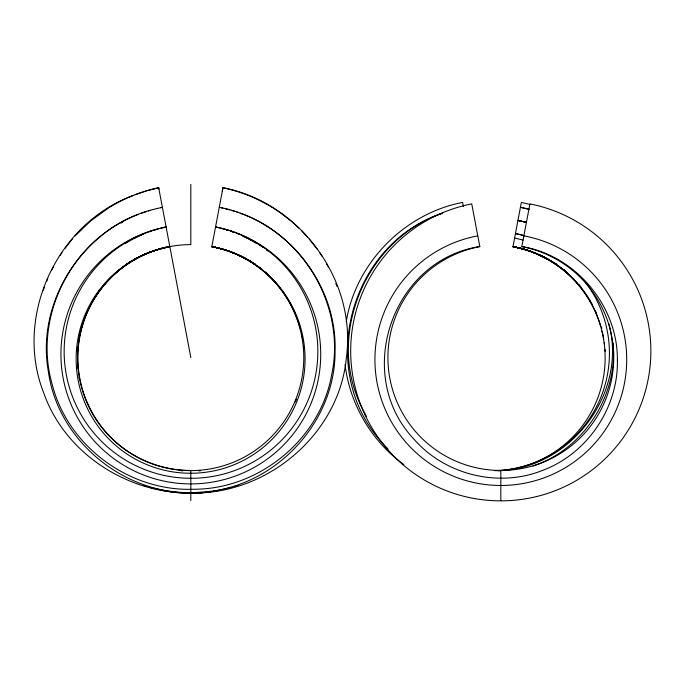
<?xml version="1.0" encoding="UTF-8"?>
<svg xmlns="http://www.w3.org/2000/svg" width="685" height="685" viewBox="0 0 685 685"><rect width="100%" height="100%" fill="white"/><g stroke="black" fill="none" stroke-linecap="round" stroke-linejoin="round"><path stroke-width="1.03" d="M346.242 321.65C355.755 262.954 404.338 213.583 462.615 202.409L463.394 206.536M222.95 187.793L222.282 191.338M168.493 246.805L169.811 246.557A114.292 114.284 0.5 0 0 190.824 473.249A114.292 114.284 -0.5 0 0 211.819 246.634L222.967 187.75C299.371 202.238 356.953 280.088 346.396 357.561C339.392 433.083 269.094 493.354 194.009 492.986M592.662 305.262A113.915 113.915 0 0 0 512.988 246.6L521.353 202.409L530.464 204.567M43.301 290.252L44.345 287.298M46.589 281.449L47.787 278.547M51.803 269.976L53.25 267.159M60.229 255.308L61.984 252.645M65.058 248.295L72.345 239.074M75.179 235.845L90.728 220.895L108.307 208.129M121.51 267.844L123.069 266.696M126.22 264.47L127.83 263.408A116.013 115.97 0.5 0 0 126.22 264.478A115.354 115.285 0.6 0 1 169.811 246.583A113.915 113.915 0 0 0 102.973 286.039M129.448 262.372L131.083 261.345M125.03 243.637L129.354 241.034M109.052 207.675C124.268 198.196 141.127 191.389 158.68 187.75L190.824 357.561M127.735 241.574L129.2 240.743M120.988 223.113L122.683 222.171M130.073 240.606L133.027 238.988M130.672 239.921L138.969 235.768M133.772 238.603L143.585 233.987M143.867 254.632L133.575 259.88A116.013 115.97 0.5 0 1 169.829 246.66A113.085 112.939 0.5 0 0 190.824 470.604A113.085 112.939 -0.5 0 0 211.802 246.711A116.45 116.099 -0.6 0 1 242.961 257.183M140.519 235.083L143.516 233.808M133.232 195.465C56.778 223.387 13.606 316.907 43.703 392.865C67.301 460.371 142.129 502.122 212.042 491.53M153.551 209.404C84.195 226.572 35.791 300.595 48.284 371.03C57.797 442.861 128.36 498.56 200.345 492.147C273.075 489.176 335.813 423.647 335.059 350.754C337.191 283.265 285.525 219.602 219.26 207.324M146.513 253.484L156.797 249.76M138.079 214.516C72.199 239.022 32.555 316.333 52.103 384.011C67.601 446.474 129.927 491.83 193.923 489.244C259.341 489.227 320.589 438.974 331.78 374.233C345.874 307.574 304.457 235.426 240.17 213.249M135.133 194.72L146.761 190.781L158.68 187.758M442.621 213.215C365.473 238.902 325.007 336.421 362.511 408.817M442.596 213.155C348.074 244.562 315.305 373.068 384.371 445.164M141.47 213.249L146.607 211.477M532.99 466.1C583.355 449.249 618.067 396.118 613.101 343.219M149.45 231.727L150.931 231.205M149.407 231.581L150.897 231.076M234.955 486.478L238.02 485.502M153.928 230.228L155.427 229.766M148.328 210.929L150.066 210.398M158.081 249.374L164.563 247.653M231.873 487.377L217.299 490.7M153.551 209.413L157.07 208.505M157.07 208.514L162.379 207.324L160.607 207.701M165.864 247.362L167.174 247.079M164.58 227.394L166.121 227.06A126.853 126.853 0 0 0 190.824 478.301A126.853 126.853 0 0 0 215.535 226.992L217.059 227.394M164.563 227.334L166.112 227.009A129.927 129.636 0.5 0 0 190.824 483.91A129.927 129.636 -0.5 0 0 215.535 227.009M216.254 490.888L213.095 491.385A138.396 138.396 0 0 0 219.388 490.272M198.838 470.869L200.619 470.732M494.647 470.621C568.113 471.691 628.325 394.628 608.811 323.611M190.824 492.909L178.074 492.421L165.385 490.888M181.02 470.732L182.801 470.869M149.767 487.377L164.34 490.7M569.338 274.753A114.857 114.849 0 0 0 512.979 246.643L516.935 247.362M262.252 269.822A113.915 113.915 0 0 0 211.819 246.6L213.146 246.805M517.937 220.45L526.012 222.274M214.465 247.079L223.567 249.374M222.959 187.758C240.486 191.475 257.363 198.222 272.587 207.675M221.032 207.701L222.805 208.094M518.245 247.653L519.547 247.97M224.569 208.514L229.835 209.893M520.848 248.295L532.356 251.926M221.657 228.49L223.182 228.893M524.205 235.589L515.462 233.525L524.188 235.649M226.238 229.655L227.745 230.109M231.573 210.398L235.032 211.477M226.213 229.766L227.711 230.228M224.843 249.76L226.127 250.162M143.627 485.502L145.922 486.23M230.751 231.076L233.722 232.112M227.403 250.582L235.126 253.484M236.753 212.042L238.466 212.633M230.708 231.205L233.662 232.266M533.606 252.405L536.287 253.484M238.123 233.808L239.57 234.407M238.055 233.987L239.493 234.604M538.932 254.632L549.224 259.88A116.013 115.97 -0.5 0 0 512.971 246.66A113.419 113.316 -0.6 0 1 600.437 325.127M237.772 254.632L245.547 258.468M242.67 235.768L251.712 240.324M242.576 235.983L247.867 238.603M248.612 238.988L251.566 240.606M252.285 241.034L256.61 243.637M248.064 259.88L252.191 262.372M551.716 261.345L554.165 262.877M273.332 208.129L279.865 212.461M258.219 244.202L263.126 247.473M556.58 264.47L554.97 263.408A116.013 115.97 -0.5 0 1 556.58 264.478A115.354 115.285 -0.6 0 0 512.988 246.583M280.585 212.949L290.911 220.895L299.259 228.43M258.57 266.696L260.129 267.844M401.641 462.906L403.782 464.49M266.516 249.957L267.852 250.975M400.939 462.366C370.191 438.974 349.573 402.857 345.077 364.48M565.827 271.44L563.584 269.616A115.354 115.285 -0.6 0 1 565.108 270.798M265.395 272.073L266.859 273.324M301.717 230.854L307.599 237.138M388.018 449.026L384.97 445.815M309.295 239.074L317.215 249.16M319.655 252.645L321.993 256.199M365.764 415.136L366.638 416.677M326.36 263.46L328.389 267.159M365.345 414.356L362.904 409.613M335.83 283.393L336.951 286.313M158.937 189.111L158.689 187.793M479.825 246.626A112.914 112.914 0 0 0 500.821 470.484L500.821 500.607M190.824 184.393L190.824 244.622A112.939 112.939 0 0 0 77.884 357.561A112.939 112.939 0 0 0 190.824 470.492L190.824 500.607M79.4 378.814A113.419 113.316 0.6 0 1 79.083 377.058M77.936 368.23A113.419 113.316 0.6 0 1 77.79 366.449M77.79 349.555A113.419 113.316 0.6 0 1 78.022 346.901M78.432 343.365A113.419 113.316 0.6 0 1 78.672 341.601M79.246 338.09A113.419 113.316 0.6 0 1 169.829 246.677A116.45 116.099 0.6 0 0 153.012 251.155M138.678 257.183A116.45 116.099 0.6 0 1 149.236 252.525M296.357 399.338A113.419 113.316 -0.6 0 1 295.269 402.026M300.261 328.543A113.419 113.316 -0.6 0 0 211.811 246.677A116.013 115.97 -0.5 0 1 250.547 261.37M302.068 336.335A113.419 113.316 -0.6 0 1 302.967 341.601M303.618 346.901A113.419 113.316 -0.6 0 1 303.78 348.674M254.649 263.913A116.45 116.099 -0.6 0 0 253.022 262.869L255.419 264.47A116.013 115.97 -0.5 0 0 253.81 263.417M211.828 246.583A115.354 115.285 -0.6 0 1 255.436 264.453M98.263 292.144A113.915 113.915 0 0 1 99.402 290.586M265.206 272.287A113.915 113.915 0 0 1 279.882 287.537M282.237 290.586A113.915 113.915 0 0 1 283.933 292.932M209.935 491.907A138.396 138.396 0 0 1 190.815 493.209A138.396 138.396 0 0 1 162.251 490.272M512.954 246.78A113.273 113.068 0 0 1 510.59 469.379M507.071 469.919A113.273 113.068 0 0 1 505.307 470.141M501.762 470.509A113.273 113.068 0 0 1 498.209 470.758M585.709 282.571A117.409 117.323 0 0 1 494.647 470.561M514.589 238.123A117.409 117.323 0 0 1 523.015 240.101M578.748 284.429A114.857 114.849 0 0 1 581.222 287.392M477.787 235.863A125.886 125.869 0 0 0 500.821 485.477A125.886 125.869 0 0 0 523.854 235.863M521.816 246.626A112.914 112.914 0 0 1 500.821 470.484M595.239 310.451A113.915 113.915 0 0 1 596.429 313.088M601.353 326.711A113.915 113.915 0 0 1 601.841 328.432M602.081 331.129A113.419 113.316 -0.6 0 1 603.708 338.964M604.256 342.483A113.419 113.316 -0.6 0 1 604.487 344.247M605.009 349.555A113.419 113.316 -0.6 0 1 605.129 351.337M512.962 246.737A116.45 116.099 -0.6 0 1 529.788 251.155M533.564 252.525A116.45 116.099 -0.6 0 1 536.244 253.596M541.527 255.925A116.45 116.099 -0.6 0 1 544.121 257.183M617.39 360.301C618.367 407.875 587.113 453.915 542.46 470.441C498.783 487.943 445.43 474.988 414.408 439.667C352.749 375.226 391.692 260.129 479.808 246.531L471.734 203.89A149.878 149.878 0 0 0 500.821 500.846A149.878 149.878 0 0 0 529.907 203.907L521.842 246.531C575.468 255.351 618.033 305.887 617.39 360.301M519.564 220.733L517.946 220.399L526.003 222.317L519.564 220.733M522.201 207.649L520.429 207.281L529.265 209.345L522.201 207.675"/></g></svg>
